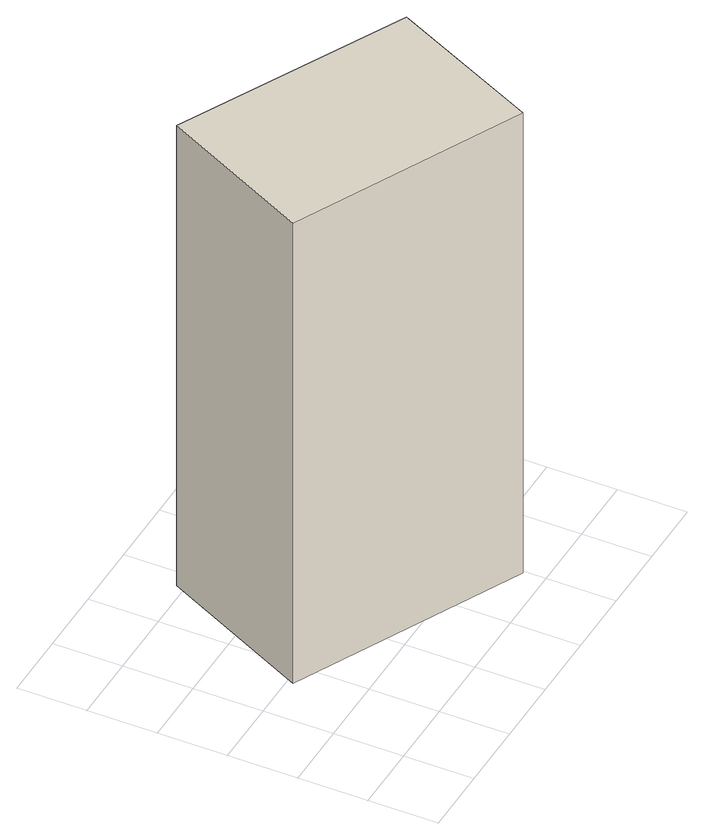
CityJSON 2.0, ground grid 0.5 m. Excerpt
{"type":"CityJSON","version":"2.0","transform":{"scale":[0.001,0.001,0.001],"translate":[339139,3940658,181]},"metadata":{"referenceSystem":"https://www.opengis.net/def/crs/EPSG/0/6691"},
"CityObjects":{
"building1":{"type":"Building","attributes":{"measuredHeight":4.1,"BuildingIDAttribute.prefecture":"14","BuildingIDAttribute.city":"14151","BuildingDetailAttribute.surveyYear":2015},"geometry":[{"type":"Solid","lod":"1","boundaries":[[[[0,1,2,3]],[[2,4,5,3]],[[1,6,4,2]],[[0,7,6,1]],[[3,5,7,0]],[[4,6,7,5]]]]}]}
},
"vertices":[
[334,957,470],[877,2061,470],[2508,1251,470],[1985,157,470],[2508,1251,4242],[1985,157,4242],[877,2061,4242],[334,957,4242]
]}
